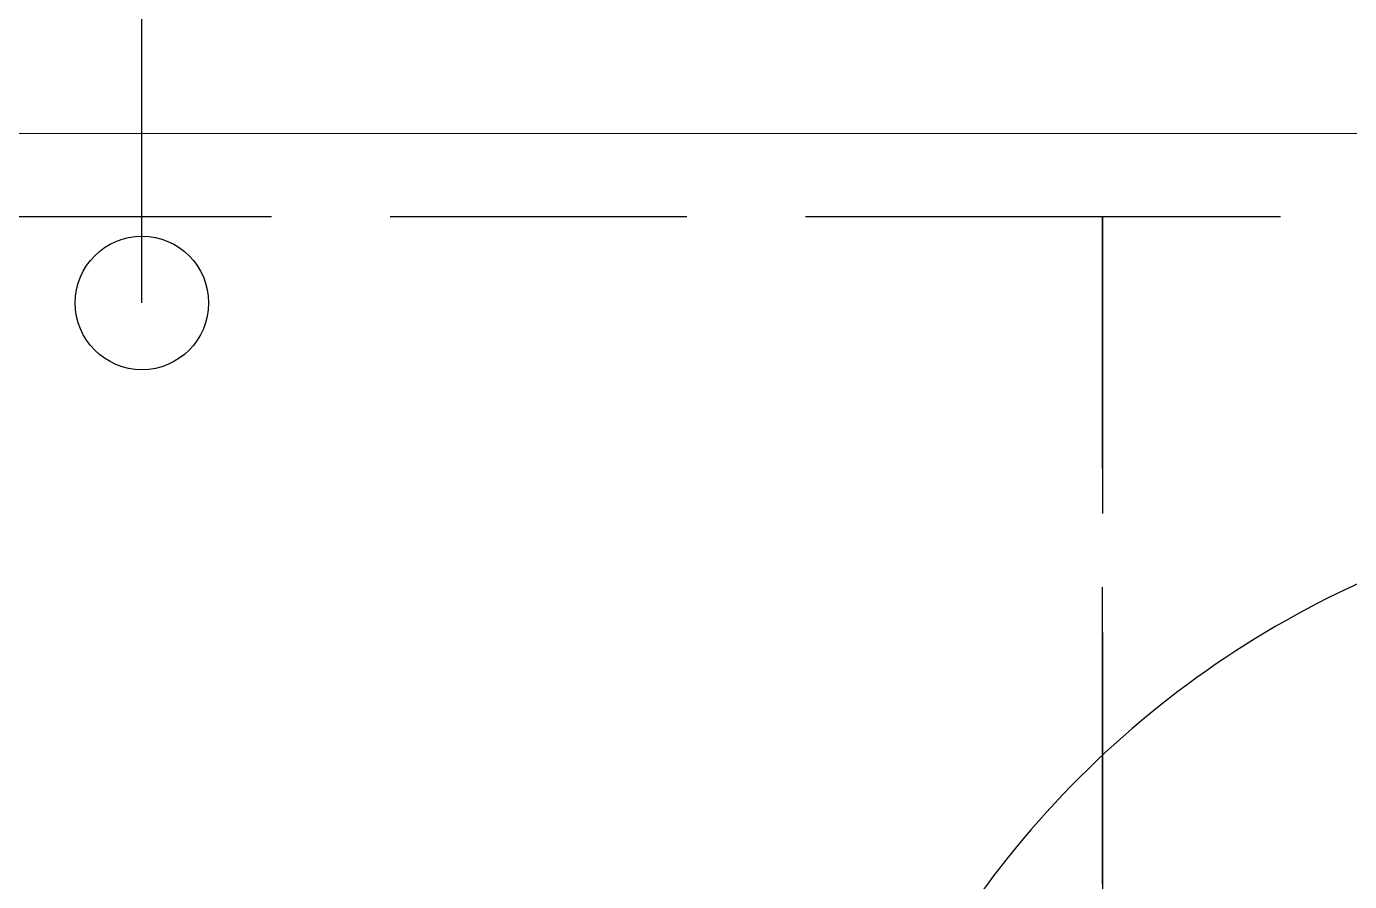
# Model space of a CAD drawing. Header units: inches. Extents: x -21163 to 11874, y -14995 to 6550.
# Drawn here: x -2136 to -1021, y 1881 to 2601 of the extents above; entities that cross this region are included whole.
import ezdxf

# ---------------------------------------------------------------- set-up
doc = ezdxf.new("R2010")
doc.units = ezdxf.units.IN
doc.header["$MEASUREMENT"] = 0
doc.linetypes.add('GOST2.303 4', pattern=[7, 5, -2, 0])
doc.layers.get('0').update_dxf_attribs({"color": 8})
for name, color, linetype, lineweight in [('doors_windows', 8, 'Continuous', 5), ('mark', 8, 'Continuous', 15), ('stair1', 8, 'Continuous', 15)]:
    doc.layers.add(name, color=color, linetype=linetype, lineweight=lineweight)

# ---------------------------------------------------------------- blocks, each defined once
blk = doc.blocks.new('*U23')
at = {"color": 0, "linetype": 'ByBlock', "ltscale": 10}
blk.add_lwpolyline([(-860, 0), (-860, 810, -0.414214), (-50, 0)], format="xyb", dxfattribs=at)
at = {"color": 0}
for points in [[(-910, 0), (-860, 0), (-860, -120.6), (-910, -120.6)], [(-50, 0), (0, 0), (0, -120.6), (-50, -120.6)]]:
    blk.add_lwpolyline(points, close=True, dxfattribs=at)

msp = doc.modelspace()

# ---------------------------------------------------------------- linework, layer by layer
at = {"layer": 'doors_windows', "color": 8, "linetype": 'GOST2.303 4', "lineweight": -3, "ltscale": 50}
for points in [[(-1229.2, 2441), (-2429.2, 2441), (-2429.2, 1511), (-1229.2, 1511), (-1229.2, 1529.1)], [(-29.2, 2441), (-1229.2, 2441), (-1229.2, 1511), (-29.2, 1511), (-29.2, 1529.1)]]:
    msp.add_lwpolyline(points, close=True, dxfattribs=at)
at = {"layer": 'mark', "linetype": 'Continuous', "lineweight": 25, "ltscale": 75}
msp.add_lwpolyline([(-2038.3, 2368.4), (-2038.3, 3020.7)], dxfattribs=at)
msp.add_circle((-2038.3, 2368.4), 56.2, dxfattribs=at)
at = {"layer": 'stair1', "ltscale": 75}
msp.add_lwpolyline([(-250.4, 1511), (-250.4, 2511), (-2250.4, 2511), (-2250.4, 1511)], close=True, dxfattribs=at)

# ---------------------------------------------------------------- block references
at = {"color": 8, "xscale": -1, "rotation": 359.9999936264059}
msp.add_blockref('*U23', (-1535.7, 1396), dxfattribs=at)

doc.saveas('drawing.dxf')
